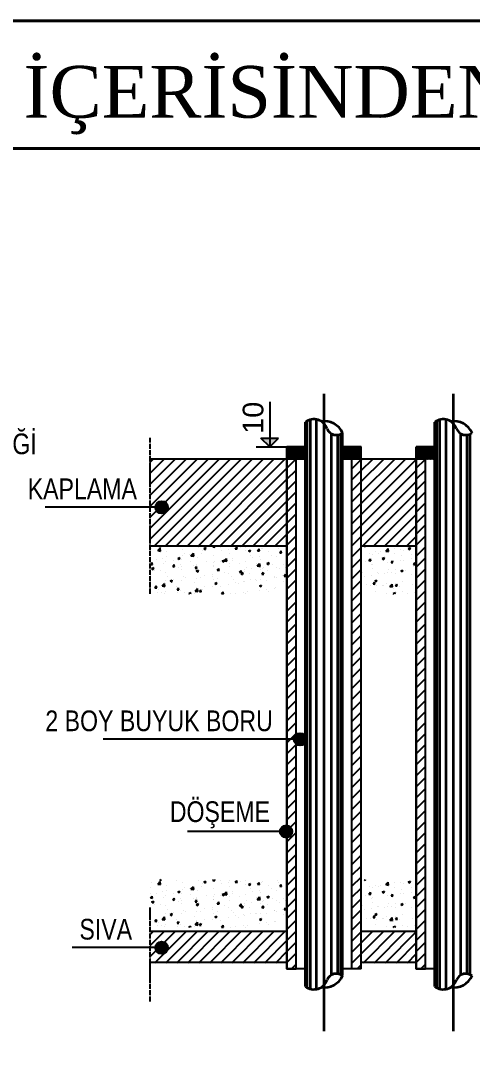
# Model space of a CAD drawing. Header units: centimetres. Extents: x 405464 to 563355, y 50011 to 66875.
# Drawn here: x 549629 to 550153, y 54401 to 55613 of the extents above; entities that cross this region are included whole.
import ezdxf
from ezdxf.enums import TextEntityAlignment as Align

# ---------------------------------------------------------------- set-up
doc = ezdxf.new("R2010")
doc.units = ezdxf.units.CM
doc.linetypes.add('SG', pattern=[3.6, 3, -0.3, 0, -0.3])
doc.layers.get('0').update_dxf_attribs({"lineweight": 9})
for name, color, linetype, lineweight in [('0-KRCN-SHT-DETAY-ÇERÇEVE', 71, 'Continuous', 40), ('0-KRCN-SHT-SOĞUKSU-1-2', 4, 'boru12LINE', 35), ('0-KRCN-SHT-YAZI', 31, 'Continuous', 35), ('0-KRCN-SIHHI', 7, 'Continuous', 25)]:
    doc.layers.add(name, color=color, linetype=linetype, lineweight=lineweight)
doc.styles.add('CAP', font='ARIALNB.TTF')
doc.styles.add('M', font='arial.ttf', dxfattribs={"width": 0.8, "height": 15})
doc.styles.add('mm', font='times.ttf', dxfattribs={"height": 3.3})
doc.linetypes.add('boru12LINE', pattern='A,50,-0.8,["1/2\'\'",CAP,S=7,R=0,X=0,Y=-3],-16', length=66.8)

# ---------------------------------------------------------------- blocks, each defined once
blk = doc.blocks.new('*X200')
at = {"color": 0}
for p, q in [((1791.29, 65.68), (1793.26, 67.65)), ((1791.29, 65.81), (1793.13, 67.65)), ((1791.29, 65.93), (1793.01, 67.65)), ((1791.29, 66.06), (1792.89, 67.65)), ((1791.29, 66.18), (1792.76, 67.65)), ((1791.29, 66.3), (1792.64, 67.65)), ((1791.29, 66.43), (1792.52, 67.65)), ((1791.29, 66.55), (1792.39, 67.65)), ((1791.29, 66.67), (1792.27, 67.65)), ((1791.29, 66.8), (1792.14, 67.65)), ((1791.29, 66.92), (1792.02, 67.65)), ((1791.29, 67.05), (1791.9, 67.65)), ((1791.29, 67.17), (1791.77, 67.65)), ((1791.29, 67.29), (1791.65, 67.65)), ((1791.29, 67.42), (1791.53, 67.65)), ((1791.29, 67.54), (1791.4, 67.65)), ((1793.22, 65.65), (1791.29, 67.59)), ((1793.1, 65.65), (1791.29, 67.46)), ((1793.35, 65.65), (1791.35, 67.65)), ((1791.38, 65.65), (1793.38, 67.65)), ((1793.47, 65.65), (1791.47, 67.65)), ((1791.51, 65.65), (1793.51, 67.65)), ((1793.6, 65.65), (1791.6, 67.65)), ((1791.63, 65.65), (1793.63, 67.65)), ((1793.72, 65.65), (1791.72, 67.65)), ((1791.75, 65.65), (1793.75, 67.65)), ((1793.84, 65.65), (1791.84, 67.65)), ((1791.88, 65.65), (1793.88, 67.65)), ((1793.97, 65.65), (1791.97, 67.65)), ((1792, 65.65), (1794, 67.65)), ((1794.09, 65.65), (1792.09, 67.65)), ((1792.12, 65.65), (1794.12, 67.65)), ((1794.21, 65.65), (1792.21, 67.65)), ((1792.25, 65.65), (1794.25, 67.65)), ((1794.29, 65.7), (1792.34, 67.65)), ((1792.37, 65.65), (1794.29, 67.57)), ((1794.29, 65.82), (1792.46, 67.65)), ((1792.5, 65.65), (1794.29, 67.45)), ((1794.29, 65.95), (1792.59, 67.65)), ((1794.29, 66.07), (1792.71, 67.65)), ((1794.29, 66.2), (1792.83, 67.65)), ((1794.29, 66.32), (1792.96, 67.65)), ((1794.29, 66.44), (1793.08, 67.65)), ((1794.29, 66.57), (1793.2, 67.65)), ((1794.29, 66.69), (1793.33, 67.65)), ((1794.29, 66.81), (1793.45, 67.65)), ((1794.29, 66.94), (1793.58, 67.65)), ((1794.29, 67.06), (1793.7, 67.65)), ((1794.29, 67.19), (1793.82, 67.65)), ((1794.29, 67.31), (1793.95, 67.65)), ((1794.29, 67.43), (1794.07, 67.65)), ((1794.29, 67.56), (1794.19, 67.65)), ((1792.98, 65.65), (1791.29, 67.34)), ((1792.85, 65.65), (1791.29, 67.22)), ((1792.73, 65.65), (1791.29, 67.09)), ((1792.61, 65.65), (1791.29, 66.97)), ((1792.48, 65.65), (1791.29, 66.84)), ((1792.36, 65.65), (1791.29, 66.72)), ((1792.23, 65.65), (1791.29, 66.6)), ((1792.11, 65.65), (1791.29, 66.47)), ((1791.99, 65.65), (1791.29, 66.35)), ((1791.86, 65.65), (1791.29, 66.23)), ((1791.74, 65.65), (1791.29, 66.1)), ((1791.62, 65.65), (1791.29, 65.98)), ((1791.49, 65.65), (1791.29, 65.85)), ((1791.37, 65.65), (1791.29, 65.73)), ((1792.62, 65.65), (1794.29, 67.32)), ((1792.74, 65.65), (1794.29, 67.2)), ((1792.87, 65.65), (1794.29, 67.08)), ((1792.99, 65.65), (1794.29, 66.95)), ((1793.11, 65.65), (1794.29, 66.83)), ((1793.24, 65.65), (1794.29, 66.7)), ((1793.36, 65.65), (1794.29, 66.58)), ((1793.49, 65.65), (1794.29, 66.46)), ((1793.61, 65.65), (1794.29, 66.33)), ((1793.73, 65.65), (1794.29, 66.21)), ((1793.86, 65.65), (1794.29, 66.09)), ((1793.98, 65.65), (1794.29, 65.96)), ((1794.1, 65.65), (1794.29, 65.84)), ((1794.23, 65.65), (1794.29, 65.72))]:
    blk.add_line(p, q, dxfattribs=at)
blk = doc.blocks.new('*X201')
at = {"color": 0}
for p, q in [((1800.29, 65.65), (1802.29, 67.65)), ((1800.29, 65.78), (1802.17, 67.65)), ((1800.29, 65.9), (1802.04, 67.65)), ((1800.29, 66.02), (1801.92, 67.65)), ((1800.29, 66.15), (1801.8, 67.65)), ((1800.29, 66.27), (1801.67, 67.65)), ((1800.29, 66.39), (1801.55, 67.65)), ((1800.29, 66.52), (1801.43, 67.65)), ((1800.29, 66.64), (1801.3, 67.65)), ((1800.29, 66.77), (1801.18, 67.65)), ((1800.29, 66.89), (1801.05, 67.65)), ((1800.29, 67.01), (1800.93, 67.65)), ((1800.29, 67.14), (1800.81, 67.65)), ((1800.29, 67.26), (1800.68, 67.65)), ((1800.29, 67.38), (1800.56, 67.65)), ((1800.29, 67.51), (1800.44, 67.65)), ((1800.29, 67.63), (1800.31, 67.65)), ((1802.26, 65.65), (1800.29, 67.62)), ((1802.13, 65.65), (1800.29, 67.5)), ((1802.01, 65.65), (1800.29, 67.37)), ((1802.38, 65.65), (1800.38, 67.65)), ((1800.42, 65.65), (1802.42, 67.65)), ((1802.51, 65.65), (1800.51, 67.65)), ((1800.54, 65.65), (1802.54, 67.65)), ((1802.63, 65.65), (1800.63, 67.65)), ((1800.66, 65.65), (1802.66, 67.65)), ((1802.75, 65.65), (1800.75, 67.65)), ((1800.79, 65.65), (1802.79, 67.65)), ((1802.88, 65.65), (1800.88, 67.65)), ((1800.91, 65.65), (1802.91, 67.65)), ((1803, 65.65), (1801, 67.65)), ((1801.03, 65.65), (1803.03, 67.65)), ((1803.12, 65.65), (1801.12, 67.65)), ((1801.16, 65.65), (1803.16, 67.65)), ((1803.25, 65.65), (1801.25, 67.65)), ((1801.28, 65.65), (1803.28, 67.65)), ((1803.29, 65.73), (1801.37, 67.65)), ((1801.41, 65.65), (1803.29, 67.54)), ((1803.29, 65.86), (1801.5, 67.65)), ((1801.53, 65.65), (1803.29, 67.41)), ((1803.29, 65.98), (1801.62, 67.65)), ((1803.29, 66.11), (1801.74, 67.65)), ((1803.29, 66.23), (1801.87, 67.65)), ((1803.29, 66.35), (1801.99, 67.65)), ((1803.29, 66.48), (1802.11, 67.65)), ((1803.29, 66.6), (1802.24, 67.65)), ((1803.29, 66.72), (1802.36, 67.65)), ((1803.29, 66.85), (1802.49, 67.65)), ((1803.29, 66.97), (1802.61, 67.65)), ((1803.29, 67.1), (1802.73, 67.65)), ((1803.29, 67.22), (1802.86, 67.65)), ((1803.29, 67.34), (1802.98, 67.65)), ((1803.29, 67.47), (1803.1, 67.65)), ((1803.29, 67.59), (1803.23, 67.65)), ((1801.89, 65.65), (1800.29, 67.25)), ((1801.76, 65.65), (1800.29, 67.13)), ((1801.64, 65.65), (1800.29, 67)), ((1801.52, 65.65), (1800.29, 66.88)), ((1801.39, 65.65), (1800.29, 66.75)), ((1801.27, 65.65), (1800.29, 66.63)), ((1801.14, 65.65), (1800.29, 66.51)), ((1801.02, 65.65), (1800.29, 66.38)), ((1800.9, 65.65), (1800.29, 66.26)), ((1800.77, 65.65), (1800.29, 66.14)), ((1800.65, 65.65), (1800.29, 66.01)), ((1800.53, 65.65), (1800.29, 65.89)), ((1800.4, 65.65), (1800.29, 65.76)), ((1801.65, 65.65), (1803.29, 67.29)), ((1801.78, 65.65), (1803.29, 67.17)), ((1801.9, 65.65), (1803.29, 67.04)), ((1802.02, 65.65), (1803.29, 66.92)), ((1802.15, 65.65), (1803.29, 66.8)), ((1802.27, 65.65), (1803.29, 66.67)), ((1802.4, 65.65), (1803.29, 66.55)), ((1802.52, 65.65), (1803.29, 66.42)), ((1802.64, 65.65), (1803.29, 66.3)), ((1802.77, 65.65), (1803.29, 66.18)), ((1802.89, 65.65), (1803.29, 66.05)), ((1803.01, 65.65), (1803.29, 65.93)), ((1803.14, 65.65), (1803.29, 65.81)), ((1803.26, 65.65), (1803.29, 65.68))]:
    blk.add_line(p, q, dxfattribs=at)
blk = doc.blocks.new('*X202')
at = {"color": 0}
for p, q in [((1791.29, 64.18), (1792.76, 65.65)), ((1791.29, 62.41), (1792.79, 63.91)), ((1791.29, 60.65), (1792.79, 62.15)), ((1791.29, 58.88), (1792.79, 60.38)), ((1791.29, 57.11), (1792.79, 58.61)), ((1791.29, 55.34), (1792.79, 56.84)), ((1791.29, 53.58), (1792.79, 55.08)), ((1791.29, 51.81), (1792.79, 53.31)), ((1791.29, 50.04), (1792.79, 51.54)), ((1791.29, 48.27), (1792.79, 49.77)), ((1791.29, 46.5), (1792.79, 48)), ((1791.29, 44.74), (1792.79, 46.24)), ((1791.29, 42.97), (1792.79, 44.47)), ((1791.29, 41.2), (1792.79, 42.7)), ((1791.29, 39.43), (1792.79, 40.93)), ((1791.29, 37.67), (1792.79, 39.17)), ((1791.29, 35.9), (1792.79, 37.4)), ((1791.29, 34.13), (1792.79, 35.63)), ((1791.29, 32.36), (1792.79, 33.86)), ((1791.29, 30.59), (1792.79, 32.09)), ((1791.29, 28.83), (1792.79, 30.33)), ((1791.29, 27.06), (1792.79, 28.56)), ((1791.29, 25.29), (1792.79, 26.79)), ((1791.29, 23.52), (1792.79, 25.02)), ((1791.29, 21.76), (1792.79, 23.26)), ((1791.29, 19.99), (1792.79, 21.49)), ((1791.29, 18.22), (1792.79, 19.72)), ((1791.29, 16.45), (1792.79, 17.95)), ((1791.29, 14.68), (1792.79, 16.18)), ((1791.29, 12.92), (1792.79, 14.42)), ((1791.29, 11.15), (1792.79, 12.65)), ((1791.29, 9.38), (1792.79, 10.88)), ((1791.29, 7.61), (1792.79, 9.11)), ((1791.29, 5.85), (1792.79, 7.35)), ((1791.29, 4.08), (1792.79, 5.58)), ((1791.29, 2.31), (1792.79, 3.81)), ((1791.29, 0.54), (1792.79, 2.04)), ((1791.29, -1.23), (1792.79, 0.27)), ((1791.29, -2.99), (1792.79, -1.49)), ((1791.29, -4.76), (1792.79, -3.26)), ((1791.29, -6.53), (1792.79, -5.03)), ((1791.29, -8.3), (1792.79, -6.8)), ((1791.29, -10.06), (1792.79, -8.56)), ((1791.29, -11.83), (1792.79, -10.33)), ((1791.29, -13.6), (1792.79, -12.1)), ((1791.29, -15.37), (1792.79, -13.87)), ((1792.04, -16.39), (1792.79, -15.63))]:
    blk.add_line(p, q, dxfattribs=at)
blk = doc.blocks.new('*X203')
at = {"color": 0}
for p, q in [((1801.79, 64.08), (1803.29, 65.58)), ((1801.79, 62.31), (1803.29, 63.81)), ((1801.79, 60.54), (1803.29, 62.04)), ((1801.79, 58.77), (1803.29, 60.27)), ((1801.79, 57), (1803.29, 58.5)), ((1801.79, 55.24), (1803.29, 56.74)), ((1801.79, 53.47), (1803.29, 54.97)), ((1801.79, 51.7), (1803.29, 53.2)), ((1801.79, 49.93), (1803.29, 51.43)), ((1801.79, 48.17), (1803.29, 49.67)), ((1801.79, 46.4), (1803.29, 47.9)), ((1801.79, 44.63), (1803.29, 46.13)), ((1801.79, 42.86), (1803.29, 44.36)), ((1801.79, 41.09), (1803.29, 42.59)), ((1801.79, 39.33), (1803.29, 40.83)), ((1801.79, 37.56), (1803.29, 39.06)), ((1801.79, 35.79), (1803.29, 37.29)), ((1801.79, 34.02), (1803.29, 35.52)), ((1801.79, 32.26), (1803.29, 33.76)), ((1801.79, 30.49), (1803.29, 31.99)), ((1801.79, 28.72), (1803.29, 30.22)), ((1801.79, 26.95), (1803.29, 28.45)), ((1801.79, 25.18), (1803.29, 26.68)), ((1801.79, 23.42), (1803.29, 24.92)), ((1801.79, 21.65), (1803.29, 23.15)), ((1801.79, 19.88), (1803.29, 21.38)), ((1801.79, 18.11), (1803.29, 19.61)), ((1801.79, 16.35), (1803.29, 17.85)), ((1801.79, 14.58), (1803.29, 16.08)), ((1801.79, 12.81), (1803.29, 14.31)), ((1801.79, 11.04), (1803.29, 12.54)), ((1801.79, 9.27), (1803.29, 10.77)), ((1801.79, 7.51), (1803.29, 9.01)), ((1801.79, 5.74), (1803.29, 7.24)), ((1801.79, 3.97), (1803.29, 5.47)), ((1801.79, 2.2), (1803.29, 3.7)), ((1801.79, 0.44), (1803.29, 1.94)), ((1801.79, -1.33), (1803.29, 0.17)), ((1801.79, -3.1), (1803.29, -1.6)), ((1801.79, -4.87), (1803.29, -3.37)), ((1801.79, -6.63), (1803.29, -5.13)), ((1801.79, -8.4), (1803.29, -6.9)), ((1801.79, -10.17), (1803.29, -8.67)), ((1801.79, -11.94), (1803.29, -10.44)), ((1801.79, -13.71), (1803.29, -12.21)), ((1801.79, -15.47), (1803.29, -13.97)), ((1802.65, -16.39), (1803.29, -15.74))]:
    blk.add_line(p, q, dxfattribs=at)
blk = doc.blocks.new('*X204')
at = {"color": 0}
for p, q in [((1769.29, 52.79), (1782.15, 65.65)), ((1769.29, 54.56), (1780.39, 65.65)), ((1769.29, 56.32), (1778.62, 65.65)), ((1769.29, 58.09), (1776.85, 65.65)), ((1769.29, 59.86), (1775.08, 65.65)), ((1769.29, 61.63), (1773.32, 65.65)), ((1769.29, 63.4), (1771.55, 65.65)), ((1769.29, 65.16), (1769.78, 65.65)), ((1769.92, 51.65), (1783.92, 65.65)), ((1771.69, 51.65), (1785.69, 65.65)), ((1773.46, 51.65), (1787.46, 65.65)), ((1775.23, 51.65), (1789.23, 65.65)), ((1776.99, 51.65), (1790.99, 65.65)), ((1778.76, 51.65), (1791.29, 64.18)), ((1803.29, 58.5), (1810.44, 65.65)), ((1803.29, 60.27), (1808.67, 65.65)), ((1803.29, 62.04), (1806.9, 65.65)), ((1803.29, 63.81), (1805.14, 65.65)), ((1803.29, 65.58), (1803.37, 65.65)), ((1803.29, 56.74), (1812.14, 65.59)), ((1780.53, 51.65), (1791.29, 62.41)), ((1803.29, 54.97), (1812.14, 63.82)), ((1782.3, 51.65), (1791.29, 60.65)), ((1803.29, 53.2), (1812.14, 62.05)), ((1803.51, 51.65), (1812.14, 60.28)), ((1784.06, 51.65), (1791.29, 58.88)), ((1805.28, 51.65), (1812.14, 58.52)), ((1785.83, 51.65), (1791.29, 57.11)), ((1807.05, 51.65), (1812.14, 56.75)), ((1787.6, 51.65), (1791.29, 55.34)), ((1808.81, 51.65), (1812.14, 54.98)), ((1789.37, 51.65), (1791.29, 53.58)), ((1810.58, 51.65), (1812.14, 53.21)), ((1791.14, 51.65), (1791.29, 51.81)), ((1769.29, -10.85), (1769.75, -10.39)), ((1769.29, -12.62), (1771.52, -10.39)), ((1769.29, -14.39), (1773.29, -10.39)), ((1770.06, -15.39), (1775.06, -10.39)), ((1771.83, -15.39), (1776.83, -10.39)), ((1773.59, -15.39), (1778.59, -10.39)), ((1775.36, -15.39), (1780.36, -10.39)), ((1777.13, -15.39), (1782.13, -10.39)), ((1778.9, -15.39), (1783.9, -10.39)), ((1780.66, -15.39), (1785.66, -10.39)), ((1782.43, -15.39), (1787.43, -10.39)), ((1784.2, -15.39), (1789.2, -10.39)), ((1785.97, -15.39), (1790.97, -10.39)), ((1803.29, -10.44), (1803.34, -10.39)), ((1803.29, -12.21), (1805.11, -10.39)), ((1803.29, -13.97), (1806.88, -10.39)), ((1803.65, -15.39), (1808.65, -10.39)), ((1805.41, -15.39), (1810.41, -10.39)), ((1807.18, -15.39), (1812.14, -10.43)), ((1787.74, -15.39), (1791.29, -11.83)), ((1808.95, -15.39), (1812.14, -12.19)), ((1789.5, -15.39), (1791.29, -13.6)), ((1810.72, -15.39), (1812.14, -13.96)), ((1791.27, -15.39), (1791.29, -15.37))]:
    blk.add_line(p, q, dxfattribs=at)
blk = doc.blocks.new('*X206')
at = {"color": 0}
for p, q in [((1769.44, 51.26), (1769.44, 51.26)), ((1770.53, 50.94), (1770.92, 51.35)), ((1770.53, 50.94), (1770.97, 50.87)), ((1770.68, 51.06), (1770.68, 51.06)), ((1770.69, 51.43), (1770.69, 51.43)), ((1770.79, 51.65), (1770.98, 51.52)), ((1770.97, 50.87), (1770.92, 51.34)), ((1770.98, 51.52), (1771.03, 51.65)), ((1771.84, 50.77), (1771.84, 50.77)), ((1773.6, 51.56), (1773.6, 51.56)), ((1774.44, 51.14), (1774.44, 51.14)), ((1775.86, 50.11), (1776.25, 50.52)), ((1776.31, 50.04), (1776.25, 50.52)), ((1777.01, 51.5), (1777.01, 51.5)), ((1777.57, 50.53), (1777.57, 50.53)), ((1777.71, 50.96), (1777.71, 50.96)), ((1777.92, 51.29), (1778.27, 51.42)), ((1777.92, 51.29), (1778.17, 51.12)), ((1778.17, 51.12), (1778.27, 51.42)), ((1779.4, 51.54), (1779.5, 51.65)), ((1779.4, 51.54), (1779.7, 51.51)), ((1779.7, 51.51), (1779.68, 51.65)), ((1780.63, 51.46), (1780.63, 51.46)), ((1780.73, 50.95), (1780.73, 50.95)), ((1781.98, 51.12), (1781.98, 51.12)), ((1782.02, 51.57), (1782.02, 51.57)), ((1782.07, 50.53), (1782.07, 50.53)), ((1782.99, 51.22), (1783.23, 51.51)), ((1782.99, 51.22), (1783.29, 51.2)), ((1783.29, 51.2), (1783.23, 51.51)), ((1783.87, 51.36), (1783.87, 51.36)), ((1784.64, 50.88), (1784.64, 50.88)), ((1784.69, 51.46), (1784.69, 51.46)), ((1785.11, 50.89), (1785.46, 51.02)), ((1785.11, 50.89), (1785.35, 50.72)), ((1785.35, 50.72), (1785.46, 51.02)), ((1786.58, 50.91), (1786.82, 51.2)), ((1786.58, 50.91), (1786.88, 50.88)), ((1786.88, 50.88), (1786.82, 51.2)), ((1787.16, 51.2), (1787.16, 51.2)), ((1787.36, 51.34), (1787.36, 51.34)), ((1788.37, 50.72), (1788.37, 50.72)), ((1789.76, 51.57), (1789.76, 51.57)), ((1790.03, 51.23), (1790.03, 51.23)), ((1790.16, 50.6), (1790.4, 50.88)), ((1790.16, 50.6), (1790.46, 50.57)), ((1790.46, 50.57), (1790.4, 50.88)), ((1791.28, 51.22), (1791.28, 51.22)), ((1769.32, 50.45), (1769.32, 50.45)), ((1769.34, 48.72), (1769.58, 49)), ((1769.37, 49.46), (1769.37, 49.46)), ((1769.64, 48.69), (1769.58, 49)), ((1770.37, 49.46), (1770.37, 49.46)), ((1771.27, 49.71), (1771.27, 49.71)), ((1771.78, 49.11), (1771.78, 49.11)), ((1771.88, 49.96), (1771.88, 49.96)), ((1773.04, 49.35), (1773.04, 49.35)), ((1773.72, 49.67), (1774.07, 49.81)), ((1773.72, 49.67), (1773.97, 49.51)), ((1773.97, 49.51), (1774.07, 49.81)), ((1774.38, 49.48), (1774.38, 49.48)), ((1774.43, 50.12), (1774.43, 50.12)), ((1774.8, 50.46), (1774.8, 50.46)), ((1775.68, 50.29), (1775.68, 50.29)), ((1775.71, 49.24), (1775.71, 49.24)), ((1775.86, 50.11), (1776.31, 50.04)), ((1776.95, 49.83), (1776.95, 49.83)), ((1778.38, 49.13), (1778.38, 49.13)), ((1779.41, 48.98), (1779.41, 48.98)), ((1779.47, 50.15), (1779.47, 50.15)), ((1779.62, 49.21), (1779.62, 49.21)), ((1780.66, 49.14), (1780.66, 49.14)), ((1780.9, 49.27), (1781.25, 49.41)), ((1780.9, 49.27), (1781.15, 49.11)), ((1781.05, 49.01), (1781.05, 49.01)), ((1781.15, 49.11), (1781.25, 49.41)), ((1781.2, 49.28), (1781.59, 49.69)), ((1781.2, 49.28), (1781.64, 49.22)), ((1781.64, 49.21), (1781.59, 49.69)), ((1782.01, 48.86), (1782.01, 48.86)), ((1782.54, 49.71), (1782.54, 49.71)), ((1782.56, 49.39), (1782.56, 49.39)), ((1783.72, 48.9), (1783.72, 48.9)), ((1784.58, 49.21), (1784.58, 49.21)), ((1785.45, 50.22), (1785.45, 50.22)), ((1785.72, 49.81), (1785.72, 49.81)), ((1786.53, 48.46), (1786.92, 48.86)), ((1786.98, 48.39), (1786.92, 48.86)), ((1786.97, 49.97), (1786.97, 49.97)), ((1787.1, 49.53), (1787.1, 49.53)), ((1788.09, 48.87), (1788.44, 49.01)), ((1788.09, 48.87), (1788.34, 48.71)), ((1788.34, 48.7), (1788.44, 49.01)), ((1788.86, 50.22), (1788.86, 50.22)), ((1789.7, 49.91), (1789.7, 49.91)), ((1769.34, 48.72), (1769.64, 48.69)), ((1769.52, 48.06), (1769.87, 48.2)), ((1769.52, 48.06), (1769.77, 47.89)), ((1769.77, 47.89), (1769.87, 48.2)), ((1769.95, 47.73), (1769.95, 47.73)), ((1770.87, 47.71), (1770.87, 47.71)), ((1771.43, 48.79), (1771.43, 48.79)), ((1771.72, 47.44), (1771.72, 47.44)), ((1772.93, 48.4), (1773.17, 48.69)), ((1772.93, 48.4), (1773.22, 48.38)), ((1773.11, 48.15), (1773.11, 48.15)), ((1773.22, 48.38), (1773.17, 48.69)), ((1773.79, 48.21), (1773.79, 48.21)), ((1774.1, 48.68), (1774.1, 48.68)), ((1774.32, 47.82), (1774.32, 47.82)), ((1774.36, 48.31), (1774.36, 48.31)), ((1776.26, 48.56), (1776.26, 48.56)), ((1776.51, 48.09), (1776.75, 48.38)), ((1776.51, 48.09), (1776.81, 48.06)), ((1776.7, 48.71), (1776.7, 48.71)), ((1776.7, 47.66), (1777.05, 47.8)), ((1776.7, 47.66), (1776.95, 47.49)), ((1776.81, 48.06), (1776.75, 48.38)), ((1776.77, 48.57), (1776.77, 48.57)), ((1776.89, 48.17), (1776.89, 48.17)), ((1776.95, 47.49), (1777.05, 47.79)), ((1779.35, 47.17), (1779.35, 47.17)), ((1779.41, 48.49), (1779.41, 48.49)), ((1779.44, 48.45), (1779.44, 48.45)), ((1780.1, 47.78), (1780.34, 48.06)), ((1780.1, 47.78), (1780.4, 47.75)), ((1780.4, 47.75), (1780.34, 48.06)), ((1781.24, 47.42), (1781.24, 47.42)), ((1781.95, 47.2), (1781.95, 47.2)), ((1782.1, 48.34), (1782.1, 48.34)), ((1783.68, 47.46), (1783.93, 47.75)), ((1783.68, 47.46), (1783.98, 47.44)), ((1783.89, 47.26), (1784.24, 47.4)), ((1783.89, 47.26), (1784.14, 47.09)), ((1783.98, 47.43), (1783.93, 47.75)), ((1784.14, 47.09), (1784.24, 47.39)), ((1784.4, 47.84), (1784.4, 47.84)), ((1784.51, 47.55), (1784.51, 47.55)), ((1784.77, 48.23), (1784.77, 48.23)), ((1785.25, 47.23), (1785.25, 47.23)), ((1785.65, 48), (1785.65, 48)), ((1786.39, 48.79), (1786.39, 48.79)), ((1786.53, 48.46), (1786.98, 48.39)), ((1787.04, 47.87), (1787.04, 47.87)), ((1787.27, 47.15), (1787.51, 47.44)), ((1787.27, 47.15), (1787.57, 47.12)), ((1787.44, 48.12), (1787.44, 48.12)), ((1787.57, 47.12), (1787.51, 47.43)), ((1787.55, 48.25), (1787.55, 48.25)), ((1788.16, 47.73), (1788.16, 47.73)), ((1789.06, 48.67), (1789.06, 48.67)), ((1789.64, 48.25), (1789.64, 48.25)), ((1790.11, 48), (1790.11, 48)), ((1790.7, 48.67), (1790.7, 48.67)), ((1791.08, 48.23), (1791.08, 48.23)), ((1769.38, 46.92), (1769.38, 46.92)), ((1771.19, 45.24), (1771.58, 45.65)), ((1771.63, 45.17), (1771.58, 45.65)), ((1771.66, 45.78), (1771.66, 45.78)), ((1771.79, 46.18), (1771.79, 46.18)), ((1772.05, 46.81), (1772.05, 46.81)), ((1772.5, 46.05), (1772.85, 46.18)), ((1772.5, 46.05), (1772.75, 45.88)), ((1772.75, 45.88), (1772.85, 46.18)), ((1773.05, 46.34), (1773.05, 46.34)), ((1774.26, 46.15), (1774.26, 46.15)), ((1774.72, 46.7), (1774.72, 46.7)), ((1774.94, 46.59), (1774.94, 46.59)), ((1776.5, 45.73), (1776.5, 45.73)), ((1776.82, 46.5), (1776.82, 46.5)), ((1777.39, 46.58), (1777.39, 46.58)), ((1778.1, 47.01), (1778.1, 47.01)), ((1779.35, 46.82), (1779.35, 46.82)), ((1779.41, 46.23), (1779.41, 46.23)), ((1779.69, 45.65), (1780.04, 45.78)), ((1779.69, 45.65), (1779.94, 45.48)), ((1779.94, 45.48), (1780.04, 45.78)), ((1780.06, 46.47), (1780.06, 46.47)), ((1781.89, 45.53), (1781.89, 45.53)), ((1782.33, 46.73), (1782.33, 46.73)), ((1782.72, 46.36), (1782.72, 46.36)), ((1783.09, 45.86), (1783.09, 45.86)), ((1783.53, 45.63), (1783.53, 45.63)), ((1784.34, 46.03), (1784.34, 46.03)), ((1784.45, 45.89), (1784.45, 45.89)), ((1785.39, 46.25), (1785.39, 46.25)), ((1786.23, 46.28), (1786.23, 46.28)), ((1786.44, 46.13), (1786.44, 46.13)), ((1786.98, 46.21), (1786.98, 46.21)), ((1788.06, 46.13), (1788.06, 46.13)), ((1789.36, 46.63), (1789.36, 46.63)), ((1789.39, 46.69), (1789.39, 46.69)), ((1789.58, 46.58), (1789.58, 46.58)), ((1790.64, 46.86), (1790.64, 46.86)), ((1790.73, 46.02), (1790.73, 46.02)), ((1790.86, 46.83), (1791.1, 47.12)), ((1790.86, 46.83), (1791.16, 46.81)), ((1791.07, 46.86), (1791.29, 46.94)), ((1791.07, 46.86), (1791.29, 46.71)), ((1791.16, 46.81), (1791.1, 47.12)), ((1770.03, 44.96), (1770.27, 45.24)), ((1770.03, 44.96), (1770.33, 44.93)), ((1770.33, 44.93), (1770.27, 45.24)), ((1770.48, 44.2), (1770.48, 44.2)), ((1770.67, 44.73), (1770.67, 44.73)), ((1771.07, 44.25), (1771.07, 44.25)), ((1771.19, 45.24), (1771.63, 45.17)), ((1771.6, 44.11), (1771.6, 44.11)), ((1771.73, 44.37), (1771.73, 44.37)), ((1773.58, 45.23), (1773.58, 45.23)), ((1773.62, 44.64), (1773.86, 44.93)), ((1773.62, 44.64), (1773.92, 44.62)), ((1773.62, 44.62), (1773.62, 44.62)), ((1773.74, 44.14), (1773.74, 44.14)), ((1773.92, 44.62), (1773.86, 44.93)), ((1774.2, 44.49), (1774.2, 44.49)), ((1774.78, 44.13), (1774.78, 44.13)), ((1775.49, 44.04), (1775.84, 44.17)), ((1775.49, 44.04), (1775.56, 43.98)), ((1775.77, 43.98), (1775.84, 44.17)), ((1776.41, 44.03), (1776.41, 44.03)), ((1776.52, 44.41), (1776.91, 44.82)), ((1776.52, 44.41), (1776.97, 44.35)), ((1776.76, 44.84), (1776.76, 44.84)), ((1776.78, 45.03), (1776.78, 45.03)), ((1776.97, 44.34), (1776.91, 44.82)), ((1777.21, 44.33), (1777.45, 44.62)), ((1777.21, 44.33), (1777.5, 44.3)), ((1777.5, 44.3), (1777.45, 44.61)), ((1777.7, 44.63), (1777.7, 44.63)), ((1778.03, 45.2), (1778.03, 45.2)), ((1779.29, 45.16), (1779.29, 45.16)), ((1779.93, 45.45), (1779.93, 45.45)), ((1780.61, 45.13), (1780.61, 45.13)), ((1780.79, 44.02), (1781.03, 44.3)), ((1780.79, 44.02), (1781.09, 43.99)), ((1781.09, 43.99), (1781.03, 44.3)), ((1782.24, 43.98), (1782.25, 43.99)), ((1782.25, 43.98), (1782.25, 43.99)), ((1783.02, 44.06), (1783.02, 44.06)), ((1784.39, 44.22), (1784.39, 44.22)), ((1784.62, 43.98), (1784.62, 43.99)), ((1784.62, 43.98), (1784.62, 43.99)), ((1784.92, 44.31), (1784.92, 44.31)), ((1786.87, 45.25), (1787.22, 45.38)), ((1786.87, 45.25), (1787.12, 45.08)), ((1786.92, 44.54), (1786.92, 44.54)), ((1787.12, 45.08), (1787.22, 45.38)), ((1788.07, 44.72), (1788.07, 44.72)), ((1788.35, 44.38), (1788.35, 44.38)), ((1789.33, 44.89), (1789.33, 44.89)), ((1789.52, 44.92), (1789.52, 44.92)), ((1791.22, 45.14), (1791.22, 45.14)), ((1791.27, 44.88), (1791.27, 44.88))]:
    blk.add_line(p, q, dxfattribs=at)
blk = doc.blocks.new('*X207')
at = {"color": 0}
for p, q in [((1803.38, 50.67), (1803.38, 50.67)), ((1803.75, 51.65), (1803.93, 51.53)), ((1803.93, 51.53), (1803.97, 51.65)), ((1805.66, 50.74), (1805.66, 50.74)), ((1806.05, 50.55), (1806.05, 50.55)), ((1806.46, 50.74), (1806.46, 50.74)), ((1807.22, 50.85), (1807.61, 51.25)), ((1807.22, 50.85), (1807.66, 50.78)), ((1807.58, 50.69), (1807.58, 50.69)), ((1807.66, 50.78), (1807.61, 51.25)), ((1808.57, 51.24), (1808.57, 51.24)), ((1809.61, 51.16), (1809.61, 51.16)), ((1810.11, 51.01), (1810.11, 51.01)), ((1810.86, 51.3), (1811.21, 51.43)), ((1810.86, 51.3), (1811.11, 51.13)), ((1810.87, 51.32), (1810.87, 51.32)), ((1811.11, 51.13), (1811.21, 51.43)), ((1803.31, 50.33), (1803.31, 50.33)), ((1803.94, 49.14), (1803.94, 49.14)), ((1804.51, 49.34), (1804.75, 49.63)), ((1804.51, 49.34), (1804.81, 49.31)), ((1804.56, 50.49), (1804.56, 50.49)), ((1804.81, 49.31), (1804.75, 49.63)), ((1805.02, 50.34), (1805.02, 50.34)), ((1806.66, 49.69), (1807.01, 49.82)), ((1806.66, 49.69), (1806.91, 49.52)), ((1806.86, 49.64), (1806.86, 49.64)), ((1806.91, 49.52), (1807.01, 49.82)), ((1807.52, 49.03), (1807.52, 49.03)), ((1808.09, 49.03), (1808.34, 49.31)), ((1808.09, 49.03), (1808.39, 49)), ((1808.3, 49.18), (1808.3, 49.18)), ((1808.39, 49), (1808.34, 49.31)), ((1808.72, 50.44), (1808.72, 50.44)), ((1809.55, 49.35), (1809.55, 49.35)), ((1809.77, 50.14), (1809.77, 50.14)), ((1810.05, 49.35), (1810.05, 49.35)), ((1811.38, 50.33), (1811.38, 50.33)), ((1811.44, 49.6), (1811.44, 49.6)), ((1811.68, 48.71), (1811.92, 49)), ((1811.98, 48.69), (1811.92, 49)), ((1803.46, 47.44), (1803.46, 47.44)), ((1804.96, 48.67), (1804.96, 48.67)), ((1805.07, 48), (1805.07, 48)), ((1805.14, 48.77), (1805.14, 48.77)), ((1805.85, 47.39), (1805.85, 47.39)), ((1806.13, 47.33), (1806.13, 47.33)), ((1806.98, 47.21), (1806.98, 47.21)), ((1807.46, 47.36), (1807.46, 47.36)), ((1807.74, 47.89), (1807.74, 47.89)), ((1808.23, 47.38), (1808.23, 47.38)), ((1808.77, 47.89), (1808.77, 47.89)), ((1808.8, 47.21), (1808.8, 47.21)), ((1809.65, 47.67), (1810, 47.81)), ((1809.65, 47.67), (1809.9, 47.5)), ((1809.9, 47.5), (1810, 47.81)), ((1809.99, 47.68), (1809.99, 47.68)), ((1810.13, 47.63), (1810.13, 47.63)), ((1810.41, 47.77), (1810.41, 47.77)), ((1811.68, 48.71), (1811.98, 48.69)), ((1811.68, 48.39), (1811.68, 48.39)), ((1803.82, 46.8), (1803.82, 46.8)), ((1804.89, 47.01), (1804.89, 47.01)), ((1805.2, 45.58), (1805.44, 45.87)), ((1805.2, 45.58), (1805.5, 45.55)), ((1805.5, 45.55), (1805.44, 45.87)), ((1805.45, 46.06), (1805.8, 46.19)), ((1805.45, 46.06), (1805.69, 45.89)), ((1805.69, 45.89), (1805.8, 46.19)), ((1807.4, 45.7), (1807.4, 45.7)), ((1807.88, 45.15), (1808.27, 45.55)), ((1808.32, 45.08), (1808.27, 45.55)), ((1808.79, 45.27), (1809.03, 45.55)), ((1808.81, 45.65), (1808.81, 45.65)), ((1809.09, 45.24), (1809.03, 45.55)), ((1809.93, 46.02), (1809.93, 46.02)), ((1811.46, 47.1), (1811.46, 47.1)), ((1811.97, 46.07), (1811.97, 46.07)), ((1804.08, 45.46), (1804.08, 45.46)), ((1804.83, 45.35), (1804.83, 45.35)), ((1805.64, 44.4), (1805.64, 44.4)), ((1805.67, 45.24), (1805.67, 45.24)), ((1806.75, 45.34), (1806.75, 45.34)), ((1806.92, 45.4), (1806.92, 45.4)), ((1807.34, 44.03), (1807.34, 44.03)), ((1807.88, 45.15), (1808.32, 45.08)), ((1808.43, 44.05), (1808.78, 44.18)), ((1808.43, 44.05), (1808.52, 43.98)), ((1808.56, 44.9), (1808.56, 44.9)), ((1808.71, 43.98), (1808.78, 44.18)), ((1808.79, 45.27), (1809.09, 45.24)), ((1809.42, 45.23), (1809.42, 45.23)), ((1809.87, 44.35), (1809.87, 44.35)), ((1810.66, 44.1), (1810.66, 44.1)), ((1811.47, 45.41), (1811.47, 45.41)), ((1811.91, 44.26), (1811.91, 44.26)), ((1812.08, 45.12), (1812.08, 45.12))]:
    blk.add_line(p, q, dxfattribs=at)
blk = doc.blocks.new('G$CF3E9D1B5')
at = {"layer": '0-KRCN-SHT-DETAY-ÇERÇEVE'}
blk.add_line((0, -73.9), (1576.36, -73.9), dxfattribs=at)
blk.add_lwpolyline([(1576.36, -1101.82), (0, -1101.82), (0, 0), (1576.36, 0)], close=True, dxfattribs=at)
at = {"layer": '0-KRCN-SHT-SOĞUKSU-1-2', "linetype": 'Continuous', "ltscale": 0.9}
for p, q in [((933.21, -585.38, 108.46), (933.21, -216.15, 108.46)), ((1008.27, -585.38, 108.46), (1008.27, -216.15, 108.46)), ((922.41, -559.51, 108.46), (922.41, -232.49, 108.46)), ((923.49, -560.2, 108.46), (923.49, -231.8, 108.46)), ((925.29, -560.91, 108.46), (925.29, -231.09, 108.46)), ((928.89, -561.01, 108.46), (928.89, -230.99, 108.46)), ((997.47, -559.51, 108.46), (997.47, -232.49, 108.46)), ((998.55, -560.2, 108.46), (998.55, -231.8, 108.46)), ((1000.35, -560.91, 108.46), (1000.35, -231.09, 108.46)), ((1003.95, -561.01, 108.46), (1003.95, -230.99, 108.46)), ((937.53, -552.79, 108.46), (937.53, -239.21, 108.46)), ((941.13, -552.12, 108.46), (941.13, -239.88, 108.46)), ((942.93, -552.68, 108.46), (942.93, -239.32, 108.46)), ((944.01, -553.16, 108.46), (944.01, -238.84, 108.46)), ((1012.59, -552.79, 108.46), (1012.59, -239.21, 108.46)), ((1016.19, -552.12, 108.46), (1016.19, -239.88, 108.46)), ((1017.99, -552.68, 108.46), (1017.99, -239.32, 108.46))]:
    blk.add_line(p, q, dxfattribs=at)
for centre, radius, start, end in [((927.31, -238.93, 108.46), 8.09, 17.86501, 127.29961), ((933.33, -243.59, 108.46), 11.69, 23.95477, 98.74196), ((1002.38, -238.93, 108.46), 8.09, 17.86501, 127.29961), ((1008.39, -243.59, 108.46), 11.69, 23.95477, 98.74196), ((940.33, -234.13, 108.46), 5.8, 203.51917, 308.40944), ((1015.39, -234.13, 108.46), 5.8, 203.51917, 308.40944), ((927.31, -553.07, 108.46), 8.09, 232.70039, 342.13499), ((933.33, -548.41, 108.46), 11.69, 261.25804, 336.04523), ((940.33, -557.87, 108.46), 5.8, 50.6336, 156.48083), ((1002.38, -553.07, 108.46), 8.09, 232.70039, 342.13499), ((1008.39, -548.41, 108.46), 11.69, 261.25804, 336.04523), ((1015.39, -557.87, 108.46), 5.8, 50.6336, 156.48083)]:
    blk.add_arc(centre, radius, start, end, dxfattribs=at)
at = {"layer": '0-KRCN-SIHHI', "color": 7}
for p, q in [((901.74, -220.72, 108.46), (901.74, -246.78, 108.46)), ((901.74, -246.78, 108.46), (896.64, -241.69, 108.46)), ((896.64, -241.69, 108.46), (906.83, -241.69, 108.46)), ((901.74, -246.78, 108.46), (906.83, -241.69, 108.46)), ((903.84, -241.69, 108.46), (906.83, -241.69, 108.46)), ((893.85, -246.78, 108.46), (911.61, -246.78, 108.46)), ((839.06, -281.83, 108.46), (771.52, -281.83, 108.46)), ((919.34, -416.26, 108.46), (805.03, -416.26, 108.46)), ((911.24, -469.64, 108.46), (854.03, -469.64, 108.46)), ((839.06, -537, 108.46), (787.12, -537, 108.46))]:
    blk.add_line(p, q, dxfattribs=at)
at = {"layer": '0-KRCN-SIHHI', "color": 8, "linetype": 'SG'}
for p, q in [((832.41, -331.95, 108.46), (832.41, -241.5, 108.46)), ((832.41, -568.25, 108.46), (832.41, -513.74, 108.46))]:
    blk.add_line(p, q, dxfattribs=at)
at = {"layer": '0-KRCN-SIHHI', "color": 8}
for p, q in [((911.61, -549.29, 108.46), (911.61, -246.75, 108.46)), ((922.41, -246.75, 108.46), (911.61, -246.75, 108.46)), ((954.81, -246.75, 108.46), (944.01, -246.75, 108.46)), ((954.81, -549.29, 108.46), (954.81, -246.75, 108.46)), ((986.67, -549.29, 108.46), (986.67, -246.75, 108.46)), ((997.47, -246.75, 108.46), (986.67, -246.75, 108.46)), ((922.41, -253.95, 108.46), (832.41, -253.95, 108.46)), ((911.61, -253.95, 108.46), (911.61, -549.29, 108.46)), ((917.01, -549.29, 108.46), (917.01, -253.95, 108.46)), ((917.01, -549.29, 108.46), (917.01, -253.95, 108.46)), ((986.67, -253.95, 108.46), (944.01, -253.95, 108.46)), ((949.41, -549.29, 108.46), (949.41, -253.95, 108.46)), ((986.67, -253.95, 108.46), (986.67, -549.29, 108.46)), ((992.07, -549.29, 108.46), (992.07, -253.95, 108.46)), ((992.07, -549.29, 108.46), (992.07, -253.95, 108.46)), ((911.61, -304.35, 108.46), (832.41, -304.35, 108.46)), ((986.67, -304.35, 108.46), (954.81, -304.35, 108.46)), ((911.61, -527.69, 108.46), (832.41, -527.69, 108.46)), ((986.67, -527.69, 108.46), (954.81, -527.69, 108.46)), ((911.61, -545.69, 108.46), (832.41, -545.69, 108.46)), ((922.41, -549.29, 108.46), (911.61, -549.29, 108.46)), ((954.81, -549.29, 108.46), (944.01, -549.29, 108.46)), ((986.67, -545.69, 108.46), (954.81, -545.69, 108.46)), ((997.47, -549.29, 108.46), (986.67, -549.29, 108.46))]:
    blk.add_line(p, q, dxfattribs=at)
at = {"layer": '0-KRCN-SIHHI'}
for p, q in [((917.01, -253.95, 108.46), (911.61, -253.95, 108.46)), ((992.07, -253.95, 108.46), (986.67, -253.95, 108.46)), ((911.61, -549.29, 108.46), (917.01, -549.29, 108.46)), ((986.67, -549.29, 108.46), (992.07, -549.29, 108.46))]:
    blk.add_line(p, q, dxfattribs=at)
at = {"layer": '0-KRCN-SIHHI', "color": 8, "elevation": 108.46}
for points in [[(917.01, -253.95), (911.61, -253.95), (911.61, -549.29), (917.01, -549.29)], [(992.07, -253.95), (986.67, -253.95), (986.67, -549.29), (992.07, -549.29)]]:
    blk.add_lwpolyline(points, close=True, dxfattribs=at)
at = {"layer": '0-KRCN-SIHHI', "color": 7, "const_width": 3.6, "elevation": 108.46}
for points in [[(839.03, -280.07, 1), (839.03, -283.67, 1)], [(919.31, -414.5, 1), (919.31, -418.1, 1)], [(911.21, -467.88, 1), (911.21, -471.48, 1)], [(839.03, -535.25, 1), (839.03, -538.85, 1)]]:
    blk.add_lwpolyline(points, format="xyb", close=True, dxfattribs=at)
at = {"layer": '0-KRCN-SIHHI', "color": 7}
for centre in [(839.03, -281.87, 108.46), (919.31, -416.3, 108.46), (911.21, -469.68, 108.46), (839.03, -537.05, 108.46)]:
    blk.add_circle(centre, 3.6, dxfattribs=at)
blk.add_solid([(901.74, -246.78, 108.46), (896.64, -241.69, 108.46), (906.83, -241.69, 108.46)], dxfattribs=at)
at = {"layer": '0-KRCN-SIHHI', "color": 8, "xscale": 3.6, "yscale": 3.6, "zscale": 3.6}
for name, p in [('*X200', (-5537.04, -490.3, 108.46)), ('*X201', (-5537.04, -490.3, 108.46)), ('*X200', (-5461.97, -490.3, 108.46)), ('*X204', (-5537.04, -490.3, 108.46)), ('*X202', (-5537.04, -490.3, 108.46)), ('*X203', (-5537.04, -490.3, 108.46)), ('*X202', (-5461.97, -490.3, 108.46)), ('*X206', (-5537.04, -490.3, 108.46)), ('*X207', (-5537.04, -490.3, 108.46)), ('*X206', (-5537.04, -683.53, 108.46)), ('*X207', (-5537.04, -683.53, 108.46))]:
    blk.add_blockref(name, p, dxfattribs=at)
at = {"layer": '0-KRCN-SHT-YAZI', "ltscale": 50, "style": 'mm'}
blk.add_text('DIŞ DUVAR VEYA TEMEL DUVARI  İÇERİSİNDEN GEÇEN BORU GÖMLEĞİ ', height=30, dxfattribs=at).set_placement((789.15, -41.57), align=Align.MIDDLE)
at = {"layer": '0-KRCN-SIHHI', "color": 7, "style": 'M'}
blk.add_text('10', height=12, rotation=90, dxfattribs=at).set_placement((898.03, -239.32, 108.46))
at = {"layer": '0-KRCN-SIHHI', "color": 7, "style": 'M', "width": 0.8}
for s, p in [('BORU GÖMLEĞİ', (661.54, -251.07, 108.46)), ('KAPLAMA', (761.36, -277.13, 108.46)), ('2 BOY BUYUK BORU', (771.58, -411.56, 108.46)), ('DÖŞEME', (843.77, -464.2, 108.46)), ('SIVA', (791.34, -532.31, 108.46))]:
    blk.add_text(s, height=12, dxfattribs=at).set_placement(p)
blk = doc.blocks.new('*U197')
at = {"layer": '0-KRCN-SHT-DETAY-ÇERÇEVE', "xscale": 2, "yscale": 2, "zscale": 2}
blk.add_blockref('G$CF3E9D1B5', (0, 0), dxfattribs=at)

msp = doc.modelspace()

# ---------------------------------------------------------------- block references
at = {"layer": '0-KRCN-SHT-DETAY-ÇERÇEVE'}
msp.add_blockref('*U197', (548114.5, 55613.1), dxfattribs=at)

doc.saveas('drawing.dxf')
